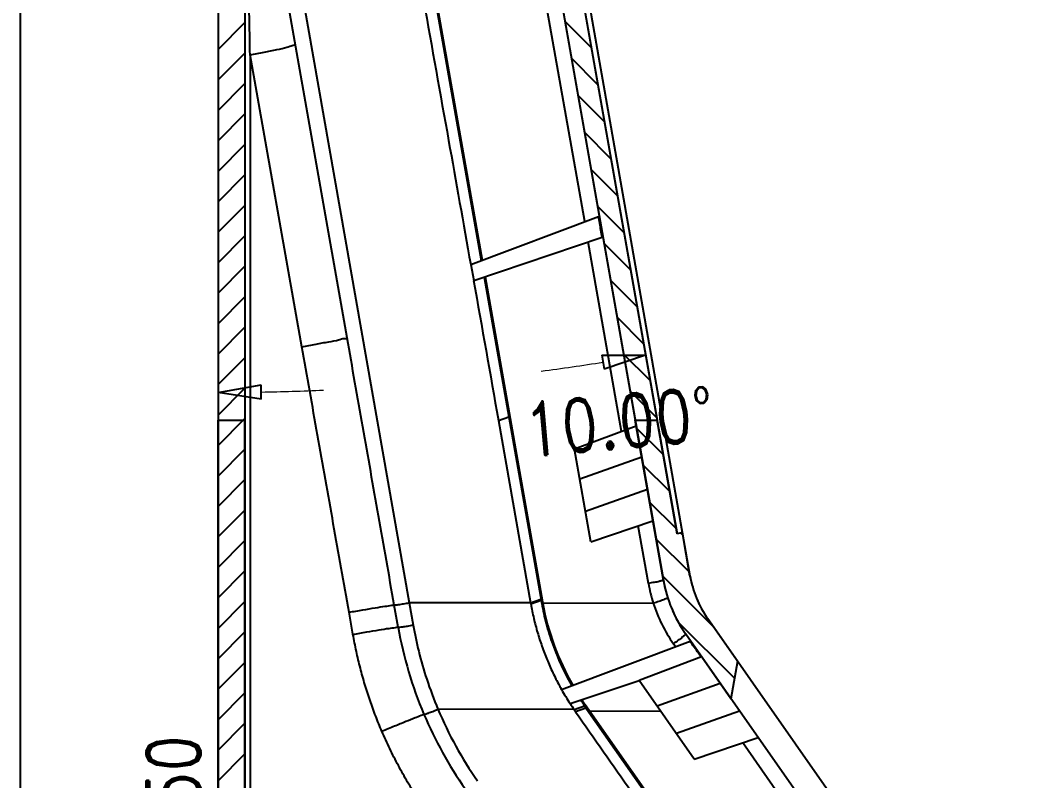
# Model space of a CAD drawing. Header units: millimetres. Extents: x -2947 to 97, y -3022 to 322.
# Drawn here: x -2052.6 to -1959.2, y -2355.4 to -2284.8 of the extents above; entities that cross this region are included whole.
import ezdxf
from ezdxf.enums import TextEntityAlignment as Align

# ---------------------------------------------------------------- set-up
doc = ezdxf.new("R2010")
doc.units = ezdxf.units.MM
doc.layers.get('0').update_dxf_attribs({"linetype": 'CONTINUOUS'})
doc.layers.get('Defpoints').update_dxf_attribs({"linetype": 'CONTINUOUS'})
doc.layers.add('dim', color=3, linetype='CONTINUOUS', lineweight=9)
doc.styles.add('LongTou', font='romand.shx', dxfattribs={"width": 0.8, "bigfont": 'whgdtxt.shx'})

msp = doc.modelspace()

# ---------------------------------------------------------------- linework, layer by layer
at = {"color": 7}
for p, q in [((-2008.193, -2250.025), (-1995.517, -2321.916)), ((-2008.193, -2250.025), (-1992.895, -2336.788)), ((-2005.731, -2249.591), (-1990.433, -2336.353)), ((-2005.52, -2253.667), (-1993.486, -2321.916)), ((-2005.52, -2253.667), (-1991.628, -2332.451)), ((-2000.204, -2303.474), (-2006.902, -2265.405)), ((-2031.73, -2266.416), (-2031.73, -2321.916)), ((-2031.73, -2266.416), (-2031.73, -2380.416)), ((-2034.23, -2268.916), (-2034.23, -2321.916)), ((-2034.23, -2268.916), (-2034.23, -2381.416)), ((-2016.584, -2268.667), (-2009.812, -2307.069)), ((-2016.488, -2268.635), (-2009.714, -2307.052)), ((-2028.265, -2271.874), (-2016.479, -2338.86)), ((-2022.252, -2314.261), (-2029.635, -2272.39)), ((-2031.256, -2287.997), (-2031.256, -2366.591)), ((-2026.449, -2315.087), (-2031.256, -2287.997)), ((-2010.761, -2307.446), (-1998.931, -2302.995)), ((-2010.497, -2308.944), (-1998.574, -2304.927)), ((-1996.776, -2322.957), (-1999.871, -2305.364)), ((-2010.761, -2307.446), (-2010.497, -2308.944)), ((-2009.539, -2308.621), (-2004.22, -2338.784)), ((-2009.443, -2308.589), (-2004.122, -2338.767)), ((-2034.23, -2381.416), (-2034.23, -2321.916)), ((-2034.23, -2321.916), (-2031.73, -2321.916)), ((-2034.23, -2321.916), (-2031.73, -2321.916)), ((-2034.23, -2321.916), (-2031.73, -2321.916)), ((-2034.23, -2321.916), (-2031.73, -2321.916)), ((-2031.73, -2380.416), (-2031.73, -2321.916)), ((-2008.209, -2321.923), (-2007.253, -2321.582)), ((-2008.209, -2321.923), (-2005.22, -2338.874)), ((-1992.895, -2336.788), (-1995.517, -2321.916)), ((-1995.517, -2321.916), (-1993.486, -2321.916)), ((-1995.517, -2321.916), (-1993.486, -2321.916)), ((-1995.517, -2321.916), (-1993.486, -2321.916)), ((-1995.517, -2321.916), (-1993.486, -2321.916)), ((-1991.628, -2332.451), (-1993.486, -2321.916)), ((-1995.423, -2322.448), (-2001.137, -2324.598)), ((-1999.622, -2333.188), (-2001.137, -2324.598)), ((-1994.911, -2325.351), (-2000.644, -2327.395)), ((-1994.383, -2328.348), (-2000.115, -2330.391)), ((-1999.622, -2333.188), (-1993.871, -2331.25)), ((-1994.293, -2337.067), (-1995.236, -2331.71)), ((-1991.143, -2332.325), (-1991.628, -2332.451)), ((-1991.143, -2332.325), (-1991.628, -2332.451)), ((-1990.433, -2336.353), (-1991.143, -2332.325)), ((-2017.514, -2341.13), (-2017.877, -2339.071)), ((-2005.22, -2338.874), (-2016.479, -2338.86)), ((-2016.479, -2338.86), (-2016.116, -2340.93)), ((-2005.22, -2338.874), (-2004.264, -2338.534)), ((-2005.22, -2338.874), (-2005.205, -2338.958)), ((-2005.205, -2338.958), (-2004.249, -2338.618)), ((-2004.22, -2338.784), (-2004.216, -2338.809)), ((-2004.217, -2338.805), (-2004.118, -2338.787)), ((-1993.84, -2338.906), (-2004.094, -2338.919)), ((-2021.706, -2341.787), (-2022.07, -2339.739)), ((-1986.02, -2344.288), (-1988.776, -2340.353)), ((-1959.174, -2382.629), (-1988.776, -2340.353)), ((-1986.634, -2347.77), (-1990.824, -2341.787)), ((-1961.222, -2384.063), (-1990.824, -2341.787)), ((-2002.351, -2346.913), (-1990.418, -2342.423)), ((-1991.783, -2342.937), (-1991.974, -2342.665)), ((-1989.353, -2343.887), (-1995.151, -2346.068)), ((-1986.02, -2344.288), (-1986.634, -2347.77)), ((-1986.02, -2344.288), (-1986.634, -2347.77)), ((-2001.558, -2348.223), (-1995.046, -2346.029)), ((-1990.035, -2353.375), (-1995.151, -2346.068)), ((-1987.623, -2346.358), (-1993.485, -2348.447)), ((-2001.194, -2348.768), (-2000.218, -2348.42)), ((-2000.354, -2348.224), (-2000.272, -2348.167)), ((-2000.288, -2348.144), (-2000.287, -2348.146)), ((-2000.244, -2348.383), (-1977.704, -2380.574)), ((-2000.229, -2348.405), (-2000.147, -2348.347)), ((-1977.607, -2380.537), (-2000.163, -2348.324)), ((-2001.194, -2348.768), (-2013.824, -2348.742)), ((-2001.063, -2348.956), (-2000.087, -2348.608)), ((-2001.063, -2348.956), (-2001.046, -2348.981)), ((-1993.143, -2348.935), (-1999.726, -2348.948)), ((-1985.838, -2348.907), (-1991.7, -2350.996)), ((-1990.035, -2353.375), (-1984.108, -2351.378)), ((-1969.358, -2375.006), (-1985.531, -2351.858))]:
    msp.add_line(p, q, dxfattribs=at)
at = {"linetype": 'Continuous'}
for p, q in [((-2034.23, -2287.496), (-2031.73, -2284.996)), ((-1999.584, -2287.333), (-2002.05, -2284.867)), ((-2034.23, -2290.324), (-2031.73, -2287.824)), ((-1998.979, -2290.767), (-2001.444, -2288.301)), ((-2034.23, -2293.153), (-2031.73, -2290.653)), ((-1998.373, -2294.201), (-2000.839, -2291.735)), ((-2034.23, -2295.981), (-2031.73, -2293.481)), ((-1997.768, -2297.635), (-2000.233, -2295.169)), ((-2034.23, -2298.809), (-2031.73, -2296.309)), ((-1997.162, -2301.069), (-1999.628, -2298.603)), ((-2034.23, -2301.638), (-2031.73, -2299.138)), ((-2034.23, -2304.466), (-2031.73, -2301.966)), ((-1996.557, -2304.502), (-1999.022, -2302.037)), ((-2034.23, -2307.295), (-2031.73, -2304.795)), ((-1995.951, -2307.936), (-1998.417, -2305.471)), ((-2034.23, -2310.123), (-2031.73, -2307.623)), ((-1995.346, -2311.37), (-1997.811, -2308.905)), ((-2034.23, -2312.952), (-2031.73, -2310.452)), ((-1994.74, -2314.804), (-1997.206, -2312.339)), ((-2034.23, -2315.78), (-2031.73, -2313.28)), ((-1994.135, -2318.238), (-1996.6, -2315.772)), ((-2034.23, -2318.608), (-2031.73, -2316.108)), ((-2034.23, -2321.437), (-2031.73, -2318.937)), ((-1993.529, -2321.672), (-1995.995, -2319.206)), ((-2034.23, -2324.265), (-2031.73, -2321.765)), ((-1992.924, -2325.106), (-1995.389, -2322.64)), ((-2034.23, -2327.094), (-2031.73, -2324.594)), ((-1992.318, -2328.54), (-1994.784, -2326.074)), ((-2034.23, -2329.922), (-2031.73, -2327.422)), ((-1991.713, -2331.974), (-1994.178, -2329.508)), ((-2034.23, -2332.751), (-2031.73, -2330.251)), ((-1991.096, -2332.59), (-1991.317, -2332.37)), ((-2034.23, -2335.579), (-2031.73, -2333.079)), ((-1990.491, -2336.024), (-1993.573, -2332.942)), ((-2034.23, -2338.407), (-2031.73, -2335.907)), ((-1988.275, -2341.068), (-1992.967, -2336.376)), ((-2034.23, -2341.236), (-2031.73, -2338.736)), ((-1986.3, -2345.872), (-1991.547, -2340.625)), ((-2034.23, -2344.064), (-2031.73, -2341.564)), ((-2034.23, -2346.893), (-2031.73, -2344.393)), ((-2034.23, -2349.721), (-2031.73, -2347.221)), ((-2034.23, -2352.549), (-2031.73, -2350.049)), ((-2034.23, -2355.378), (-2031.73, -2352.878))]:
    msp.add_line(p, q, dxfattribs=at)
at = {"color": 0, "linetype": 'ByBlock', "lineweight": -2}
for p, q in [((-1998.61, -2315.86), (-1994.554, -2315.858)), ((-1998.61, -2315.86), (-1998.39, -2317.175)), ((-1994.554, -2315.858), (-1998.39, -2317.175)), ((-2034.23, -2319.329), (-2030.236, -2318.627)), ((-2030.225, -2319.961), (-2030.236, -2318.627)), ((-2030.225, -2319.961), (-2034.23, -2319.329))]:
    msp.add_line(p, q, dxfattribs=at)
at = {"color": 7}
for centre, radius, start, end in [((-1980.585, -2334.617), 10, 190, 215), ((-1980.451, -2334.631), 14.055, 189.97868, 197.70579), ((-1980.585, -2334.617), 12.5, 189.99999, 214.99998), ((-2007.94, -2317.363), 21.724, 279.85251, 280.11577), ((-1980.684, -2334.634), 23.899, 190.05894, 190.3793), ((-1980.867, -2334.667), 23.613, 189.99905, 190.18606), ((-1980.567, -2334.614), 23.918, 190.18529, 190.36986), ((-1980.584, -2334.617), 23.901, 190.36994, 209.87363), ((-1980.539, -2334.645), 13.967, 197.76058, 215.04161), ((-1980.638, -2334.625), 37.445, 190.00516, 202.93501), ((-1980.543, -2334.594), 24.047, 209.58445, 209.83423), ((-1980.585, -2334.617), 25, 209.46317, 212.97312), ((-1980.61, -2334.634), 24.969, 212.97088, 214.47438), ((-1980.658, -2334.668), 23.911, 213.63983, 214.4753), ((-1977.666, -2332.691), 27.396, 213.62045, 213.86086), ((-1980.216, -2334.368), 24.345, 213.92655, 214.46745), ((-1980.583, -2334.616), 24.002, 214.47482, 214.82494), ((-1980.585, -2334.616), 23.9, 214.47851, 215.00001), ((-1980.583, -2334.616), 24.002, 214.82494, 215), ((-1980.616, -2334.613), 37.47, 202.93768, 215.0403), ((-1980.562, -2334.718), 36.097, 202.86172, 214.9415), ((-1980.585, -2334.617), 25, 214.47479, 215)]:
    msp.add_arc(centre, radius, start, end, dxfattribs=at)
for points, start_tangent, end_tangent in [([(-2017.669, -2269.013), (-2017.486, -2270.027), (-2015.157, -2282.955), (-2012.836, -2295.928), (-2010.782, -2307.45)], (0.178225, -0.98399), (0.17527, -0.98452)), ([(-2031.256, -2287.997), (-2031.312, -2284.843), (-2031.362, -2282.053), (-2031.406, -2279.529), (-2031.446, -2277.263), (-2031.482, -2275.27), (-2031.512, -2273.512), (-2031.52, -2273.099)], (-0.017737, 0.999843), (-0.017584, 0.999845)), ([(-2031.256, -2287.997), (-2029.936, -2287.748), (-2028.76, -2287.502), (-2027.837, -2287.282), (-2027.252, -2287.107), (-2027.06, -2286.995)], (0.984375, 0.176084), (-0.17364, 0.984809)), ([(-1998.574, -2304.927), (-1998.693, -2304.281), (-1998.812, -2303.637), (-1998.931, -2302.995)], (-0.180563, 0.983563), (-0.182363, 0.983231)), ([(-2010.516, -2308.948), (-2008.209, -2321.923)], (0.175233, -0.984527), (0.174857, -0.984594)), ([(-2026.449, -2315.087), (-2025.134, -2314.85), (-2023.962, -2314.63), (-2023.039, -2314.449), (-2022.451, -2314.322), (-2022.252, -2314.261)], (0.984644, 0.174573), (-0.173649, 0.984808)), ([(-2017.877, -2339.071), (-2019.335, -2330.802), (-2020.794, -2322.532), (-2022.252, -2314.261)], (-0.173709, 0.984797), (-0.173648, 0.984808)), ([(-2022.07, -2339.739), (-2023.53, -2331.522), (-2024.99, -2323.304), (-2026.449, -2315.087)], (-0.174989, 0.98457), (-0.174743, 0.984614)), ([(-1990.433, -2336.353), (-1990.421, -2336.42), (-1990.408, -2336.487), (-1990.395, -2336.553), (-1990.382, -2336.62), (-1990.368, -2336.686), (-1990.354, -2336.752), (-1990.339, -2336.819), (-1990.324, -2336.885), (-1990.308, -2336.951), (-1990.292, -2337.017), (-1990.276, -2337.083), (-1990.259, -2337.149), (-1990.241, -2337.215), (-1990.223, -2337.281), (-1990.205, -2337.346), (-1990.186, -2337.412), (-1990.167, -2337.478), (-1990.147, -2337.543), (-1990.127, -2337.608), (-1990.106, -2337.673), (-1990.085, -2337.738), (-1990.063, -2337.803), (-1990.041, -2337.868), (-1990.019, -2337.932), (-1989.996, -2337.997), (-1989.973, -2338.061), (-1989.949, -2338.125), (-1989.925, -2338.189), (-1989.9, -2338.253), (-1989.875, -2338.317), (-1989.849, -2338.38), (-1989.823, -2338.444), (-1989.797, -2338.507), (-1989.77, -2338.57), (-1989.743, -2338.633), (-1989.715, -2338.695), (-1989.687, -2338.758), (-1989.659, -2338.82), (-1989.63, -2338.882), (-1989.6, -2338.944), (-1989.57, -2339.005), (-1989.54, -2339.066), (-1989.51, -2339.128), (-1989.479, -2339.188), (-1989.447, -2339.249), (-1989.415, -2339.31), (-1989.383, -2339.37), (-1989.35, -2339.43), (-1989.317, -2339.489), (-1989.284, -2339.549), (-1989.25, -2339.608), (-1989.216, -2339.667), (-1989.181, -2339.726), (-1989.146, -2339.784), (-1989.111, -2339.842), (-1989.075, -2339.9), (-1989.039, -2339.958), (-1989.003, -2340.015), (-1988.966, -2340.072), (-1988.929, -2340.129), (-1988.891, -2340.185), (-1988.853, -2340.241), (-1988.815, -2340.297), (-1988.776, -2340.353)], (0.173648, -0.984808), (0.573576, -0.819152)), ([(-1992.895, -2336.788), (-1992.998, -2336.818), (-1993.298, -2336.881), (-1993.751, -2336.968), (-1994.293, -2337.067)], (0.173647, -0.984808), (-0.984624, -0.174688)), ([(-1992.895, -2336.788), (-1992.88, -2336.871), (-1992.864, -2336.954), (-1992.848, -2337.037), (-1992.831, -2337.12), (-1992.814, -2337.203), (-1992.796, -2337.286), (-1992.778, -2337.369), (-1992.759, -2337.452), (-1992.739, -2337.535), (-1992.719, -2337.617), (-1992.699, -2337.7), (-1992.677, -2337.782), (-1992.655, -2337.865), (-1992.633, -2337.947), (-1992.61, -2338.029), (-1992.586, -2338.111), (-1992.562, -2338.193), (-1992.538, -2338.274), (-1992.512, -2338.356), (-1992.486, -2338.437), (-1992.46, -2338.519), (-1992.433, -2338.6), (-1992.406, -2338.681), (-1992.378, -2338.761), (-1992.349, -2338.842), (-1992.32, -2338.922), (-1992.29, -2339.003), (-1992.26, -2339.083), (-1992.229, -2339.162), (-1992.198, -2339.242), (-1992.166, -2339.321), (-1992.133, -2339.4), (-1992.1, -2339.479), (-1992.067, -2339.558), (-1992.032, -2339.637), (-1991.998, -2339.715), (-1991.963, -2339.793), (-1991.927, -2339.87), (-1991.891, -2339.948), (-1991.854, -2340.025), (-1991.817, -2340.102), (-1991.779, -2340.179), (-1991.741, -2340.255), (-1991.702, -2340.331), (-1991.663, -2340.407), (-1991.623, -2340.483), (-1991.583, -2340.558), (-1991.542, -2340.633), (-1991.5, -2340.707), (-1991.459, -2340.782), (-1991.416, -2340.856), (-1991.374, -2340.929), (-1991.33, -2341.003), (-1991.287, -2341.076), (-1991.242, -2341.148), (-1991.198, -2341.221), (-1991.153, -2341.293), (-1991.107, -2341.364), (-1991.061, -2341.436), (-1991.015, -2341.507), (-1990.968, -2341.577), (-1990.92, -2341.647), (-1990.872, -2341.717), (-1990.824, -2341.787)], (0.173648, -0.984808), (0.573576, -0.819152)), ([(-2022.07, -2339.739), (-2020.788, -2339.517), (-2019.637, -2339.325), (-2018.72, -2339.179), (-2018.116, -2339.091), (-2017.877, -2339.071)], (0.984923, 0.172993), (0.957579, -0.288172)), ([(-2017.877, -2339.071), (-2017.757, -2339.063), (-2017.454, -2339.021), (-2017.008, -2338.95), (-2016.479, -2338.86)], (0.894171, -0.447726), (0.985046, 0.172291)), ([(-2005.205, -2338.958), (-2004.928, -2340.307), (-2004.584, -2341.621), (-2004.173, -2342.899), (-2003.699, -2344.142), (-2003.164, -2345.349), (-2002.568, -2346.521), (-2002.351, -2346.913)], (0.173648, -0.984808), (0.491915, -0.870643)), ([(-2004.192, -2338.94), (-2003.779, -2340.783), (-2003.168, -2342.741), (-2002.391, -2344.641), (-2001.455, -2346.466)], (0.180163, -0.983637), (0.493706, -0.869629)), ([(-1992.49, -2338.426), (-1992.588, -2338.475), (-1992.876, -2338.583), (-1993.315, -2338.733), (-1993.84, -2338.906)], (0.304729, -0.952439), (-0.952019, -0.306038)), ([(-2017.514, -2341.13), (-2017.392, -2341.126), (-2017.088, -2341.087), (-2016.643, -2341.019), (-2016.116, -2340.93)], (0.853489, -0.521111), (0.985128, 0.171824)), ([(-2016.116, -2340.93), (-2015.603, -2343.365), (-2014.859, -2345.964), (-2013.824, -2348.742)], (0.1727, -0.984974), (0.386609, -0.922244)), ([(-2021.706, -2341.787), (-2020.427, -2341.566), (-2019.279, -2341.376), (-2018.362, -2341.232), (-2017.756, -2341.148), (-2017.514, -2341.13)], (0.984919, 0.173016), (0.950052, -0.31209)), ([(-2019.02, -2350.789), (-2019.595, -2349.373), (-2020.121, -2347.922), (-2020.598, -2346.438), (-2021.022, -2344.921), (-2021.392, -2343.37), (-2021.706, -2341.787)], (-0.393111, 0.919491), (-0.175186, 0.984535)), ([(-1990.824, -2341.787), (-1990.901, -2341.867), (-1991.145, -2342.062), (-1991.521, -2342.341), (-1991.974, -2342.665)], (0.573576, -0.819152), (-0.818329, -0.574751)), ([(-1989.393, -2343.914), (-1989.652, -2343.536), (-1990.033, -2342.982), (-1990.418, -2342.423)], (-0.565647, 0.824647), (-0.567112, 0.823641)), ([(-2019.02, -2350.789), (-2017.85, -2350.298), (-2016.797, -2349.863), (-2015.949, -2349.52), (-2015.375, -2349.299), (-2015.123, -2349.217)], (0.920858, 0.389898), (0.993741, 0.111706)), ([(-2015.123, -2349.216), (-2014.996, -2349.191), (-2014.711, -2349.093), (-2014.303, -2348.937), (-2013.824, -2348.742)], (0.960464, -0.278404), (0.922611, 0.385732)), ([(-2001.046, -2348.981), (-1990.663, -2363.809), (-1980.279, -2378.639), (-1978.67, -2380.937)], (0.573576, -0.819152), (0.573577, -0.819151)), ([(-2014.719, -2358.473), (-2015.71, -2357.009), (-2016.636, -2355.509), (-2017.496, -2353.971), (-2018.291, -2352.398), (-2019.02, -2350.789)], (-0.578091, 0.815972), (-0.393121, 0.919487))]:
    msp.add_spline(points, degree=3, dxfattribs=dict(at, start_tangent=start_tangent, end_tangent=end_tangent))
at = {"layer": 'Defpoints'}
msp.add_line((-2052.593, -2056.462), (-2052.593, -2423.54), dxfattribs=at)
msp.add_line((-2052.593, -2056.462), (-2052.593, -2423.54), dxfattribs=at)
at = {"layer": 'Defpoints', "color": 0}
for p in [(-2020.945, -2318.942), (-2034.23, -2321.916), (-2031.73, -2321.916), (-1993.486, -2321.916), (-1988.776, -2340.353)]:
    msp.add_point(p, dxfattribs=at)
at = {"layer": 'dim', "lineweight": 5}
for start, end in [(277.54418, 278.99693), (271.00307, 272.45582)]:
    msp.add_arc((-2034.23, -2090.845), 228.484, start, end, dxfattribs=at)

# ---------------------------------------------------------------- texts
at = {"layer": 'dim', "color": 42, "style": 'LongTou', "text_generation_flag": 6, "width": 0.8}
for s, rotation, p in [('10.00°', 185, (-2006.013, -2320.319)), ('0.50', 270, (-2040.858, -2363.288))]:
    msp.add_text(s, height=5, rotation=rotation, dxfattribs=at).set_placement(p, align=Align.TOP_LEFT)

doc.saveas('drawing.dxf')
